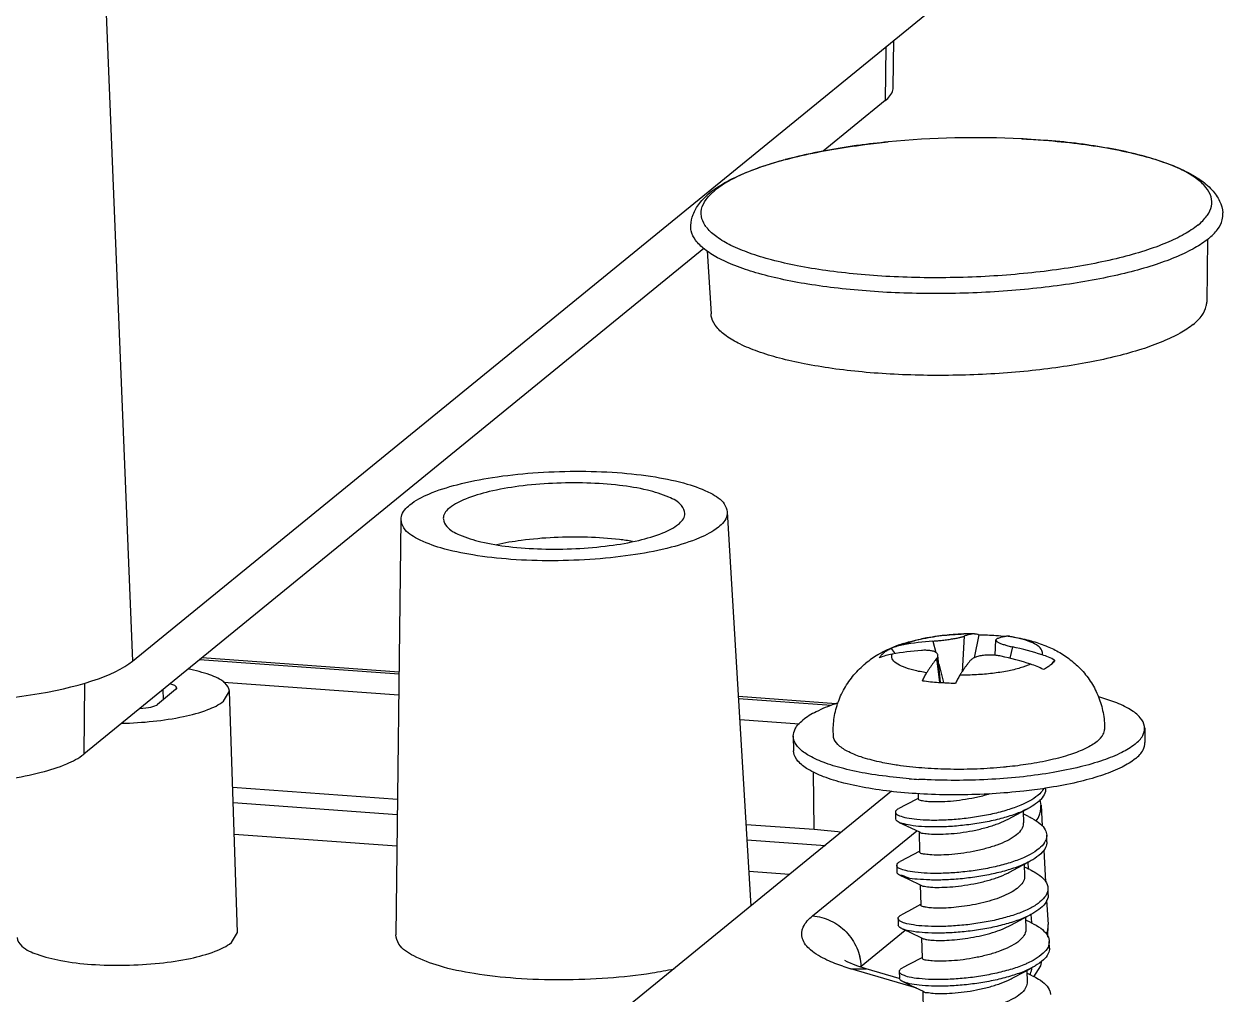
# Model space of a CAD drawing. Header units: millimetres. Extents: x 0 to 1787, y -410 to 0.
# Drawn here: x 1572.8 to 1596.68, y -359.61 to -340.28 of the extents above; entities that cross this region are included whole.
import ezdxf

# ---------------------------------------------------------------- set-up
doc = ezdxf.new("R2010")
doc.units = ezdxf.units.MM
doc.header["$MEASUREMENT"] = 0
doc.layers.get('0').update_dxf_attribs({"linetype": 'CONTINUOUS'})
doc.layers.add('3_ALL_AXES', color=7, linetype='CONTINUOUS')

# ---------------------------------------------------------------- blocks, each defined once
blk = doc.blocks.new('*U24')
at = {"color": 7, "linetype": 'Continuous'}
for p, q in [((-19.63, 73.634), (-18.611, 48.302)), ((-18.611, 48.302), (-2.652, 61.324)), ((-3.459, 59.736), (-3.447, 60.676)), ((-3.607, 60.545), (-3.619, 59.474)), ((-3.619, 59.474), (-4.857, 58.464)), ((-0.901, 58.713), (-0.902, 58.713)), ((2.8, 56.709), (2.784, 55.456)), ((-7.231, 56.526), (-19.577, 46.453)), ((-7.163, 56.477), (-7.087, 55.222)), ((-13.262, 51.129), (-13.367, 42.853)), ((-6.765, 51.283), (-6.293, 43.426)), ((-2.049, 48.801), (-2.088, 48.095)), ((-1.755, 48.832), (-1.847, 48.37)), ((-1.843, 48.849), (-1.83, 48.85)), ((-1.427, 48.422), (-1.414, 48.728)), ((-1.145, 48.8), (-1.182, 48.801)), ((-3.503, 48.56), (-3.44, 48.476)), ((-3.44, 48.476), (-3.423, 48.454)), ((-2.669, 48.705), (-2.611, 48.48)), ((-1.085, 48.59), (-1.135, 48.362)), ((-13.301, 48.044), (-17.274, 48.332)), ((-13.301, 48.087), (-17.226, 48.371)), ((-2.595, 48.355), (-2.541, 47.881)), ((-2.517, 47.88), (-2.569, 48.423)), ((-2.553, 48.253), (-2.456, 47.877)), ((-0.3, 48.25), (-0.27, 48.288)), ((-0.27, 48.288), (-0.241, 48.324)), ((-0.241, 48.324), (-0.266, 48.285)), ((-19.562, 47.866), (-19.577, 46.453)), ((-17.728, 47.773), (-17.75, 47.737)), ((-16.793, 47.884), (-13.306, 47.632)), ((-17.75, 47.737), (-18.108, 47.444)), ((-17.994, 47.538), (-17.996, 47.743)), ((-16.795, 47.508), (-16.678, 47.708)), ((-16.52, 42.901), (-16.678, 47.708)), ((-4.596, 47.457), (-6.543, 47.598)), ((-4.691, 47.421), (-6.541, 47.555)), ((-6.516, 47.141), (-5.325, 47.055)), ((-5.035, 44.948), (-5.048, 46.099)), ((-3.492, 45.712), (-19.097, 32.979)), ((-13.333, 45.548), (-16.615, 45.786)), ((-0.424, 45.762), (-0.425, 45.776)), ((-16.605, 45.489), (-13.336, 45.252)), ((-0.516, 45.429), (-0.532, 45.546)), ((-0.516, 45.433), (-0.491, 45.017)), ((-0.516, 45.429), (-0.516, 45.433)), ((-3.414, 45.294), (-3.411, 45.162)), ((-0.767, 45.212), (-0.873, 45.261)), ((-5.035, 44.948), (-6.39, 45.046)), ((-5.064, 43.231), (-2.987, 44.926)), ((-3.34, 45.092), (-3.196, 45.024)), ((-3.196, 45.024), (-2.922, 44.895)), ((-13.344, 44.619), (-16.584, 44.853)), ((-6.372, 44.748), (-4.811, 44.635)), ((-0.399, 44.704), (-0.402, 44.837)), ((-0.463, 44.541), (-0.426, 43.906)), ((-3.389, 44.237), (-3.386, 44.104)), ((-0.742, 44.154), (-0.848, 44.203)), ((-0.78, 44.311), (-0.77, 44.152)), ((-5.525, 44.053), (-6.334, 44.112)), ((-3.315, 44.034), (-3.171, 43.967)), ((-3.171, 43.967), (-2.897, 43.837)), ((-0.374, 43.647), (-0.377, 43.779)), ((-0.405, 43.543), (-0.376, 43.057)), ((-0.718, 43.255), (-0.709, 43.097)), ((-3.364, 43.179), (-3.361, 43.047)), ((-0.717, 43.096), (-0.822, 43.146)), ((-0.379, 42.805), (-0.377, 43.059)), ((-16.64, 42.697), (-16.52, 42.901)), ((-4.097, 42.226), (-3.219, 42.943)), ((-3.29, 42.977), (-3.145, 42.909)), ((-3.145, 42.909), (-2.872, 42.779)), ((-0.349, 42.589), (-0.352, 42.721)), ((-4.375, 42.315), (-4.422, 42.343)), ((-0.523, 42.231), (-0.498, 42.331)), ((-4.302, 42.174), (-3.999, 42.172)), ((-2.991, 41.79), (-4.302, 42.174)), ((-4.096, 42.204), (-4.097, 42.226)), ((-3.339, 41.979), (-3.999, 42.172)), ((-3.339, 42.121), (-3.336, 41.989)), ((-0.692, 42.038), (-0.797, 42.088)), ((-0.657, 42.017), (-0.523, 42.231)), ((-3.265, 41.919), (-3.12, 41.851)), ((-3.12, 41.851), (-2.847, 41.721))]:
    blk.add_line(p, q, dxfattribs=at)
for points in [[(-2.965, 45.57), (-3.209, 45.441), (-3.347, 45.368)], [(-1.168, 45.159), (-0.909, 45.298), (-0.771, 45.37)], [(-2.94, 44.513), (-3.184, 44.383), (-3.322, 44.31)], [(-1.143, 44.101), (-0.884, 44.24), (-0.746, 44.313)], [(-2.915, 43.455), (-3.158, 43.325), (-3.297, 43.252)], [(-1.118, 43.044), (-0.859, 43.182), (-0.721, 43.255)], [(-3.999, 42.172), (-4.182, 42.232), (-4.375, 42.315)], [(-2.89, 42.397), (-3.133, 42.267), (-3.272, 42.194)], [(-1.093, 41.986), (-0.834, 42.124), (-0.696, 42.197)]]:
    blk.add_lwpolyline(points, dxfattribs=at)
for centre, radius, start, end in [((-2.423, 45.598), 13.097, 99.0325, 100.3694), ((-2.199, 44.182), 14.531, 97.7247, 99.0283), ((-1.978, 42.486), 16.241, 95.5906, 97.6919), ((-1.806, 40.735), 18, 87.1217, 95.5939), ((-3.649, 50.997), 7.558, 105.0364, 107.4687), ((-3.229, 49.438), 9.173, 103.5262, 105.0455), ((-2.961, 48.319), 10.323, 101.8397, 103.5183), ((-2.633, 46.748), 11.928, 100.3703, 101.835), ((-3.929, 51.899), 6.613, 107.5028, 108.611), ((-5.955, 56.221), 1.827, 125.6105, 129.1721), ((2.214, 57.587), 0.705, 324.6132, 325.8416), ((-6.608, 57.386), 0.718, 216.9252, 218.9946), ((-1.93, 44.114), 4.732, 95.5211, 97.8979), ((-1.889, 43.704), 5.145, 93.7337, 95.5335), ((-1.869, 43.405), 5.444, 91.2676, 93.7401), ((-1.868, 43.383), 5.466, 89.7379, 91.2702), ((-1.797, 48.215), 0.636, 94.1534, 97.2417), ((-1.135, 48.164), 0.639, 94.1614, 97.6291), ((-1.692, 45.449), 3.391, 80.7292, 81.3438), ((-2.99, 47.506), 1.173, 115.9552, 116.1072), ((-2.999, 47.242), 1.411, 100.4031, 110.8953), ((-2.518, 43.208), 5.324, 94.0853, 100.4369), ((-2.29, 43.394), 5.324, 94.0853, 100.4369), ((-2.336, 42.786), 5.937, 71.9229, 77.8306), ((-3.227, 47.056), 1.411, 100.4031, 110.8953), ((-2.564, 42.6), 5.937, 71.9229, 77.8306), ((-1.246, 46.64), 1.688, 62.6103, 71.9214), ((-1.018, 46.826), 1.688, 62.6103, 71.9214), ((-1.042, 45.406), 0.522, 351.5754, 2.5228), ((-5.629, 36.582), 8.387, 82.2403, 85.9379), ((-0.741, 44.873), 0.347, 328.853, 332.7446), ((-5.11, 42.175), 1.014, 2.8994, 13.6298), ((-3.122, 46.217), 4.212, 251.3953, 253.7197), ((-3.451, 41.418), 1.035, 128.6581, 129.885), ((-2.012, 42.435), 1.337, 343.5672, 344.4149), ((-2.039, 42.442), 1.365, 344.4322, 349.6121)]:
    blk.add_arc(centre, radius, start, end, dxfattribs=at)
for centre, major_axis, ratio, start_param, end_param in [((-22.392, 48.577), (3.999, 0.094), 0.273565, -1.908449, -0.338338), ((-18.128, 47.764), (0.4, 0.009), 0.273435, -0.001728, 0.838961), ((-18.486, 47.472), (0.4, 0.009), 0.273461, -1.515573, -0.338309)]:
    blk.add_ellipse(centre, major_axis=major_axis, ratio=ratio, start_param=start_param, end_param=end_param, dxfattribs=at)
for points, start_tangent, end_tangent in [([(-3.619, 59.474), (-3.466, 59.683), (-3.462, 59.736)], (0.774806, 0.632199), (-0.039818, 0.999207)), ([(-7.019, 57.706), (-6.764, 57.864), (-6.338, 58.061), (-5.844, 58.231), (-5.289, 58.377), (-4.68, 58.499), (-4.028, 58.597), (-3.56, 58.65)], (0.812582, 0.582847), (0.99524, 0.097455)), ([(-0.901, 58.713), (-0.526, 58.69), (0.134, 58.626), (0.754, 58.537), (1.323, 58.421), (1.833, 58.279), (2.276, 58.108), (2.637, 57.908), (2.887, 57.694), (3.04, 57.469), (3.104, 57.238)], (0.998736, -0.050263), (0.096781, -0.995306)), ([(2.797, 57.191), (2.876, 57.369), (2.87, 57.559), (2.768, 57.744), (2.575, 57.922), (2.292, 58.09), (1.926, 58.243), (1.483, 58.379), (0.971, 58.496), (0.4, 58.592), (-0.219, 58.664), (-0.875, 58.711), (-0.901, 58.713)], (0.561411, 0.827537), (-0.998736, 0.050269)), ([(-6.04, 58.167), (-6.381, 58.039), (-6.736, 57.868), (-7.006, 57.687)], (-0.947605, -0.319446), (-0.774806, -0.632199)), ([(-7.491, 56.986), (-7.445, 57.204), (-7.32, 57.423), (-7.109, 57.637)], (0.049518, 0.998773), (0.774806, 0.632199)), ([(-7.183, 56.955), (-7.268, 57.12), (-7.275, 57.31), (-7.187, 57.5), (-7.087, 57.616)], (-0.600561, 0.799579), (0.7163, 0.697792)), ([(-7.087, 57.616), (-7.006, 57.687)], (0.7163, 0.697792), (0.774806, 0.632199)), ([(2.608, 56.992), (2.788, 57.179)], (0.774806, 0.632199), (0.579023, 0.815311)), ([(2.816, 56.721), (2.999, 56.907), (3.093, 57.097), (3.103, 57.238)], (0.774806, 0.632199), (-0.090553, 0.995892)), ([(2.816, 56.721), (2.548, 56.54), (2.199, 56.368), (1.775, 56.209), (1.282, 56.065), (0.73, 55.938), (0.129, 55.831), (-0.513, 55.745), (-1.183, 55.682), (-1.871, 55.643), (-2.564, 55.629), (-3.251, 55.639), (-3.919, 55.674), (-4.558, 55.734), (-5.157, 55.816), (-5.705, 55.92), (-6.193, 56.044), (-6.612, 56.186), (-6.956, 56.343), (-7.218, 56.513), (-7.395, 56.693), (-7.482, 56.879), (-7.491, 56.986)], (-0.774806, -0.632199), (0.047742, 0.99886)), ([(2.608, 56.992), (2.337, 56.811), (1.983, 56.64), (1.55, 56.482), (1.047, 56.34), (0.484, 56.217), (-0.129, 56.114), (-0.78, 56.035), (-1.458, 55.979), (-2.15, 55.949), (-2.843, 55.945), (-3.524, 55.967), (-4.18, 56.015), (-4.799, 56.087), (-5.37, 56.182), (-5.881, 56.299), (-6.324, 56.436), (-6.691, 56.589), (-6.973, 56.756), (-7.167, 56.934)], (-0.774806, -0.632199), (-0.629046, 0.777368)), ([(2.515, 55.014), (2.69, 55.196), (2.775, 55.381), (2.783, 55.456)], (0.774806, 0.632199), (0.009258, 0.999957)), ([(2.515, 55.014), (2.252, 54.839), (1.908, 54.673), (1.488, 54.52), (1, 54.382), (0.453, 54.262), (-0.142, 54.163), (-0.775, 54.085), (-1.433, 54.032), (-2.104, 54.003), (-2.777, 53.999), (-3.438, 54.02), (-4.075, 54.066), (-4.676, 54.136), (-5.23, 54.229), (-5.727, 54.342), (-6.157, 54.475), (-6.512, 54.624), (-6.787, 54.786), (-6.975, 54.959), (-7.073, 55.139), (-7.087, 55.222)], (-0.774806, -0.632199), (-0.058303, 0.998299)), ([(-13.085, 51.419), (-12.707, 51.635), (-12.144, 51.821), (-11.437, 51.965), (-10.633, 52.056), (-9.786, 52.089), (-8.955, 52.061), (-8.196, 51.974), (-7.561, 51.834), (-7.093, 51.651), (-6.824, 51.436), (-6.769, 51.282)], (0.774806, 0.632199), (0.100431, -0.994944)), ([(-7.608, 51.244), (-7.675, 51.405), (-7.929, 51.572), (-8.356, 51.711), (-8.911, 51.807), (-9.563, 51.854), (-10.243, 51.847), (-10.913, 51.788), (-11.503, 51.682), (-11.976, 51.535), (-12.289, 51.362)], (-0.028046, 0.999607), (-0.774806, -0.632199)), ([(-13.259, 51.129), (-13.254, 51.188), (-13.085, 51.419)], (-0.0397, 0.999212), (0.774806, 0.632199)), ([(-12.289, 51.362), (-12.418, 51.175), (-12.417, 51.131)], (-0.774806, -0.632199), (0.132111, -0.991235)), ([(-6.941, 50.975), (-7.32, 50.759), (-7.882, 50.573), (-8.59, 50.429), (-9.394, 50.338), (-10.241, 50.305), (-11.072, 50.333), (-11.831, 50.42), (-12.466, 50.56), (-12.934, 50.743), (-13.203, 50.958), (-13.259, 51.129)], (-0.774806, -0.632199), (-0.0397, 0.999212)), ([(-12.417, 51.131), (-12.351, 50.989), (-12.097, 50.822), (-11.67, 50.683), (-11.115, 50.587), (-10.463, 50.54), (-9.783, 50.547), (-9.114, 50.606), (-8.524, 50.712), (-8.05, 50.859), (-7.738, 51.032)], (0.132111, -0.991235), (0.774806, 0.632199)), ([(-7.738, 51.032), (-7.609, 51.219), (-7.608, 51.244)], (0.774806, 0.632199), (-0.028046, 0.999607)), ([(-6.769, 51.282), (-6.772, 51.206), (-6.941, 50.975)], (0.100431, -0.994944), (-0.774806, -0.632199)), ([(-11.354, 50.632), (-10.866, 50.716), (-10.212, 50.774), (-9.549, 50.78), (-8.913, 50.734), (-8.65, 50.698)], (0.977101, 0.212776), (0.98646, -0.164002)), ([(-2.58, 48.802), (-2.79, 48.767), (-3.048, 48.705), (-3.254, 48.63)], (-0.990444, -0.137919), (-0.911403, -0.411516)), ([(-2.669, 48.705), (-2.622, 48.708), (-2.574, 48.712), (-2.526, 48.717), (-2.477, 48.722), (-2.425, 48.729), (-2.373, 48.735), (-2.322, 48.743), (-2.273, 48.75), (-2.227, 48.758), (-2.185, 48.766), (-2.148, 48.773), (-2.117, 48.781), (-2.09, 48.788), (-2.067, 48.794), (-2.049, 48.801)], (0.997441, 0.071498), (0.930146, 0.36719)), ([(-1.878, 48.846), (-1.913, 48.84), (-1.948, 48.833), (-1.984, 48.823), (-2.017, 48.813), (-2.049, 48.801)], (-0.992037, -0.125945), (-0.930146, -0.36719)), ([(-1.83, 48.849), (-1.799, 48.846), (-1.755, 48.832)], (0.999976, -0.006981), (0.902241, -0.431232)), ([(-1.755, 48.832), (-1.413, 48.817), (-1.22, 48.8)], (0.999898, -0.014306), (0.993958, -0.109758)), ([(-1.387, 48.753), (-1.401, 48.746), (-1.41, 48.738), (-1.414, 48.73), (-1.414, 48.728)], (-0.930146, -0.36719), (-0.036504, -0.999334)), ([(-1.414, 48.728), (-1.413, 48.72), (-1.406, 48.709), (-1.394, 48.698), (-1.376, 48.685), (-1.352, 48.672), (-1.323, 48.659), (-1.29, 48.646), (-1.253, 48.634), (-1.214, 48.622), (-1.174, 48.611), (-1.131, 48.6), (-1.085, 48.59)], (-0.036504, -0.999334), (0.977582, -0.210556)), ([(-1.22, 48.797), (-1.251, 48.792), (-1.287, 48.785), (-1.322, 48.775), (-1.355, 48.765), (-1.387, 48.753)], (-0.991153, -0.132727), (-0.930146, -0.36719)), ([(-0.494, 48.43), (-0.498, 48.52), (-0.575, 48.606), (-0.719, 48.684), (-0.925, 48.75), (-1.146, 48.796)], (0.331469, 0.943466), (-0.986927, 0.16117)), ([(-3.65, 48.47), (-3.584, 48.516), (-3.506, 48.559)], (0.774806, 0.632199), (0.897971, 0.440055)), ([(-2.569, 48.423), (-2.57, 48.429), (-2.577, 48.447), (-2.589, 48.463), (-2.607, 48.478), (-2.631, 48.49), (-2.66, 48.501), (-2.694, 48.51), (-2.73, 48.516), (-2.768, 48.519), (-2.809, 48.521), (-2.852, 48.521), (-2.897, 48.518)], (-0.093448, 0.995624), (-0.997441, -0.071498)), ([(-3.731, 48.374), (-3.699, 48.422), (-3.65, 48.47)], (0.432012, 0.901868), (0.774806, 0.632199)), ([(-2.795, 48.073), (-3.051, 48.124), (-3.257, 48.19), (-3.402, 48.268), (-3.478, 48.354), (-3.482, 48.444)], (-0.988599, 0.150574), (0.331469, 0.943466)), ([(-2.595, 48.355), (-2.626, 48.315), (-2.659, 48.272), (-2.693, 48.225), (-2.728, 48.175), (-2.762, 48.124), (-2.795, 48.073)], (-0.626057, -0.779777), (-0.533348, -0.845896)), ([(-2.595, 48.355), (-2.581, 48.375), (-2.573, 48.394), (-2.569, 48.412), (-2.569, 48.423)], (0.626057, 0.779777), (-0.093448, 0.995624)), ([(-1.933, 48.308), (-1.965, 48.267), (-1.998, 48.224), (-2.032, 48.177), (-2.066, 48.127), (-2.1, 48.076), (-2.133, 48.025)], (-0.626057, -0.779777), (-0.533348, -0.845896)), ([(-0.722, 48.244), (-0.929, 48.169), (-1.186, 48.107), (-1.483, 48.061), (-1.803, 48.034), (-2.133, 48.025)], (-0.911403, -0.411516), (-0.99999, 0.004573)), ([(-1.313, 48.404), (-1.36, 48.413), (-1.408, 48.42), (-1.457, 48.424), (-1.506, 48.427), (-1.558, 48.427), (-1.61, 48.425), (-1.661, 48.42), (-1.71, 48.413), (-1.756, 48.403), (-1.798, 48.39), (-1.834, 48.376), (-1.866, 48.361), (-1.892, 48.345), (-1.915, 48.327), (-1.933, 48.308)], (-0.977582, 0.210556), (-0.626057, -0.779777)), ([(-0.266, 48.285), (-0.273, 48.276), (-0.322, 48.229)], (-0.61436, -0.789026), (-0.774806, -0.632199)), ([(-16.678, 47.708), (-16.771, 47.872), (-17.066, 48.031), (-17.502, 48.147)], (-0.069425, 0.997587), (-0.980513, 0.196456)), ([(-2.879, 47.915), (-2.839, 47.995), (-2.795, 48.073)], (0.414946, 0.909846), (0.533348, 0.845896)), ([(-2.133, 48.025), (-2.178, 47.947), (-2.217, 47.867)], (-0.533348, -0.845896), (-0.414946, -0.909846)), ([(-0.322, 48.229), (-0.388, 48.183), (-0.469, 48.138)], (-0.774806, -0.632199), (-0.899135, -0.437672)), ([(-2.879, 47.915), (-2.559, 47.882), (-2.217, 47.867)], (0.990464, -0.137771), (0.999898, -0.014306)), ([(-18.822, 47.067), (-18.199, 47.107), (-17.594, 47.201), (-17.111, 47.339), (-16.795, 47.508)], (0.999756, 0.022088), (0.774806, 0.632199)), ([(-23.3, 45.875), (-22.55, 45.849), (-21.787, 45.879), (-21.063, 45.961), (-20.426, 46.09), (-19.919, 46.258), (-19.577, 46.453)], (0.997394, -0.072152), (0.774806, 0.632199)), ([(-1.54, 45.658), (-1.65, 45.626), (-1.894, 45.57), (-2.143, 45.53), (-2.377, 45.507), (-2.587, 45.499), (-2.757, 45.504), (-2.879, 45.52), (-2.948, 45.544), (-2.956, 45.562)], (-0.955668, -0.294445), (-0.18242, 0.983221)), ([(-0.46, 45.769), (-0.542, 45.663), (-0.7, 45.544), (-0.86, 45.46)], (-0.466032, -0.884768), (-0.90939, -0.415944)), ([(-0.425, 45.762), (-0.429, 45.71), (-0.491, 45.584), (-0.623, 45.461), (-0.771, 45.37)], (0.029284, -0.999571), (-0.885178, -0.465253)), ([(-3.41, 45.295), (-3.406, 45.32), (-3.347, 45.368)], (-0.033943, 0.999424), (0.915154, 0.403105)), ([(-0.86, 45.46), (-0.917, 45.435), (-1.181, 45.34), (-1.481, 45.261), (-1.801, 45.2), (-2.128, 45.159), (-2.444, 45.137), (-2.736, 45.134), (-2.988, 45.149), (-3.19, 45.178), (-3.331, 45.219), (-3.404, 45.268), (-3.41, 45.295)], (-0.90939, -0.415944), (-0.033943, 0.999424)), ([(-0.771, 45.37), (-0.817, 45.347), (-1.064, 45.245), (-1.353, 45.159), (-1.669, 45.09), (-1.997, 45.041), (-2.322, 45.011), (-2.626, 45.001), (-2.897, 45.009), (-3.12, 45.034), (-3.284, 45.071), (-3.342, 45.09)], (-0.885178, -0.465253), (-0.908353, 0.418205)), ([(-3.342, 45.09), (-3.383, 45.117), (-3.41, 45.162)], (-0.908353, 0.418205), (-0.134957, 0.990852)), ([(-2.924, 44.892), (-2.864, 44.877), (-2.742, 44.861), (-2.572, 44.856), (-2.361, 44.864), (-2.127, 44.887), (-1.879, 44.927), (-1.635, 44.983), (-1.407, 45.054), (-1.204, 45.14), (-1.168, 45.159)], (0.791595, -0.611047), (0.880451, 0.474136)), ([(-0.767, 45.212), (-0.698, 45.177), (-0.532, 45.066), (-0.432, 44.946), (-0.403, 44.837)], (0.905796, -0.423714), (0.032169, -0.999482)), ([(-0.61, 45.118), (-0.547, 45.244), (-0.526, 45.329)], (0.559769, 0.828648), (0.147233, 0.989102)), ([(-0.924, 44.928), (-1.032, 44.824), (-1.193, 44.726), (-1.395, 44.64), (-1.623, 44.569), (-1.867, 44.513), (-2.115, 44.473), (-2.349, 44.449), (-2.56, 44.441), (-2.732, 44.446), (-2.854, 44.462), (-2.923, 44.486), (-2.931, 44.504)], (-0.601357, -0.79898), (-0.184882, 0.982761)), ([(-0.869, 45.081), (-0.872, 45.038), (-0.924, 44.928)], (0.029681, -0.999559), (-0.601357, -0.79898)), ([(-0.444, 44.694), (-0.555, 44.571), (-0.731, 44.455), (-0.837, 44.402)], (-0.516856, -0.856072), (-0.909379, -0.415969)), ([(-0.399, 44.704), (-0.424, 44.593), (-0.519, 44.468), (-0.681, 44.349), (-0.746, 44.312)], (0.014827, -0.99989), (-0.884688, -0.466184)), ([(-0.403, 44.837), (-0.403, 44.821), (-0.433, 44.715)], (0.032169, -0.999482), (-0.457532, -0.889193)), ([(-0.837, 44.402), (-0.962, 44.349), (-1.237, 44.258), (-1.544, 44.184), (-1.868, 44.129), (-2.193, 44.093), (-2.504, 44.077), (-2.786, 44.079), (-3.026, 44.098), (-3.211, 44.131), (-3.333, 44.174), (-3.387, 44.224), (-3.387, 44.236)], (-0.909379, -0.415969), (0.102679, 0.994715)), ([(-3.387, 44.236), (-3.369, 44.277), (-3.323, 44.312)], (0.102679, 0.994715), (0.902632, 0.430414)), ([(-0.746, 44.312), (-0.901, 44.24), (-1.169, 44.145), (-1.472, 44.067), (-1.796, 44.007), (-2.124, 43.967), (-2.441, 43.946), (-2.732, 43.945), (-2.982, 43.961), (-3.179, 43.992), (-3.314, 44.034), (-3.315, 44.034)], (-0.884688, -0.466184), (-0.926003, 0.377515)), ([(-3.315, 44.034), (-3.38, 44.083), (-3.382, 44.104)], (-0.926003, 0.377515), (0.042789, 0.999084)), ([(-2.899, 43.834), (-2.839, 43.819), (-2.716, 43.803), (-2.545, 43.798), (-2.334, 43.806), (-2.1, 43.83), (-1.852, 43.87), (-1.608, 43.926), (-1.38, 43.997), (-1.178, 44.083), (-1.143, 44.101)], (0.790455, -0.61252), (0.880452, 0.474135)), ([(-0.844, 44.023), (-0.847, 43.98), (-0.899, 43.871)], (0.029716, -0.999558), (-0.601357, -0.79898)), ([(-0.742, 44.154), (-0.62, 44.089), (-0.472, 43.975), (-0.392, 43.854), (-0.378, 43.779)], (0.906118, -0.423025), (0.0291, -0.999577)), ([(-0.899, 43.871), (-0.992, 43.777), (-1.129, 43.689), (-1.301, 43.609), (-1.498, 43.54), (-1.712, 43.483), (-1.933, 43.439), (-2.152, 43.408), (-2.358, 43.389), (-2.545, 43.383), (-2.699, 43.388)], (-0.601357, -0.79898), (-0.997567, 0.069709)), ([(-0.378, 43.779), (-0.382, 43.727), (-0.405, 43.662)], (0.0291, -0.999577), (-0.448924, -0.89357)), ([(-0.405, 43.662), (-0.444, 43.601), (-0.573, 43.479), (-0.765, 43.366), (-1.01, 43.264), (-1.296, 43.178), (-1.609, 43.109), (-1.935, 43.059), (-2.258, 43.029), (-2.562, 43.018), (-2.833, 43.025), (-3.059, 43.048)], (-0.448924, -0.89357), (-0.988661, 0.150163)), ([(-0.375, 43.647), (-0.377, 43.604), (-0.434, 43.477), (-0.561, 43.354), (-0.721, 43.255)], (0.032574, -0.999469), (-0.885167, -0.465274)), ([(-4.465, 42.225), (-4.78, 42.35), (-5.108, 42.554), (-5.267, 42.775), (-5.252, 43.005), (-5.064, 43.231)], (-0.947474, 0.319834), (0.774563, 0.632497)), ([(-5.064, 43.231), (-4.707, 43.134), (-4.398, 42.91), (-4.185, 42.592), (-4.125, 42.414)], (0.997394, -0.072152), (0.234589, -0.972095)), ([(-3.364, 43.179), (-3.364, 43.183), (-3.323, 43.237), (-3.297, 43.253)], (-0.099555, 0.995032), (0.871803, 0.489857)), ([(-0.721, 43.255), (-0.751, 43.239), (-0.995, 43.136), (-1.281, 43.049), (-1.596, 42.979), (-1.924, 42.928), (-2.249, 42.897), (-2.555, 42.886), (-2.829, 42.893), (-3.055, 42.916)], (-0.885167, -0.465274), (-0.988661, 0.150163)), ([(-2.699, 43.388), (-2.804, 43.4), (-2.875, 43.417), (-2.908, 43.438), (-2.908, 43.445)], (-0.997567, 0.069709), (0.160475, 0.98704)), ([(-3.059, 43.048), (-3.228, 43.085), (-3.332, 43.131), (-3.364, 43.179)], (-0.988661, 0.150163), (-0.099555, 0.995032)), ([(-3.291, 42.975), (-3.329, 42.999), (-3.361, 43.047)], (-0.901022, 0.433774), (-0.099555, 0.995032)), ([(-2.684, 42.745), (-2.53, 42.74), (-2.343, 42.746), (-2.136, 42.765), (-1.917, 42.796), (-1.696, 42.84), (-1.482, 42.897), (-1.286, 42.966), (-1.118, 43.044)], (0.997567, -0.069709), (0.880071, 0.474842)), ([(-0.717, 43.096), (-0.706, 43.091), (-0.522, 42.982), (-0.402, 42.863), (-0.353, 42.738), (-0.352, 42.721)], (0.905893, -0.423506), (0.014763, -0.999891)), ([(-0.382, 43.057), (-0.407, 42.868)], (0.050703, -0.998714), (-0.320419, -0.947276)), ([(-20.906, 42.797), (-20.81, 42.626), (-20.51, 42.464), (-20.033, 42.339), (-19.427, 42.264), (-18.752, 42.247), (-18.072, 42.288), (-17.455, 42.383), (-16.962, 42.525), (-16.64, 42.697)], (0.049186, -0.99879), (0.774806, 0.632199)), ([(-7.822, 42.168), (-8.262, 42.088), (-9.141, 41.989), (-10.066, 41.953), (-10.974, 41.984), (-11.803, 42.079), (-12.497, 42.231), (-13.008, 42.432), (-13.302, 42.666), (-13.363, 42.853)], (-0.979019, -0.203767), (-0.0397, 0.999212)), ([(-3.055, 42.916), (-3.225, 42.952), (-3.291, 42.975)], (-0.988661, 0.150163), (-0.901022, 0.433774)), ([(-0.874, 42.813), (-0.981, 42.709), (-1.143, 42.611), (-1.345, 42.525), (-1.573, 42.453), (-1.817, 42.398), (-2.065, 42.357), (-2.299, 42.334), (-2.51, 42.325), (-2.681, 42.331), (-2.804, 42.346), (-2.873, 42.37), (-2.881, 42.388)], (-0.601357, -0.79898), (-0.184916, 0.982754)), ([(-2.872, 42.778), (-2.86, 42.774), (-2.789, 42.757), (-2.684, 42.745)], (0.932935, -0.360046), (0.997567, -0.069709)), ([(-0.819, 42.966), (-0.822, 42.923), (-0.874, 42.813)], (0.029684, -0.999559), (-0.601357, -0.79898)), ([(-0.377, 42.609), (-0.473, 42.484), (-0.636, 42.364), (-0.785, 42.287)], (-0.418166, -0.908371), (-0.909418, -0.415883)), ([(-0.349, 42.589), (-0.374, 42.477), (-0.47, 42.351), (-0.633, 42.232), (-0.696, 42.197)], (0.014763, -0.999891), (-0.884674, -0.46621)), ([(-0.352, 42.721), (-0.377, 42.609)], (0.014763, -0.999891), (-0.418166, -0.908371)), ([(-0.785, 42.287), (-0.858, 42.255), (-1.128, 42.16), (-1.434, 42.082), (-1.759, 42.022), (-2.089, 41.982), (-2.406, 41.963), (-2.697, 41.962), (-2.945, 41.979), (-3.14, 42.01), (-3.272, 42.053), (-3.334, 42.103), (-3.336, 42.121)], (-0.909418, -0.415883), (0.076491, 0.99707)), ([(-3.336, 42.121), (-3.324, 42.157), (-3.273, 42.197)], (0.076491, 0.99707), (0.913704, 0.40638)), ([(-0.696, 42.197), (-0.855, 42.123), (-1.125, 42.028), (-1.431, 41.949), (-1.756, 41.89), (-2.086, 41.85), (-2.403, 41.83), (-2.694, 41.83), (-2.942, 41.847), (-3.137, 41.878), (-3.265, 41.919)], (-0.884674, -0.46621), (-0.918404, 0.395643)), ([(-0.692, 42.038), (-0.566, 41.971), (-0.418, 41.856), (-0.34, 41.732), (-0.328, 41.663)], (0.906123, -0.423014), (0.026396, -0.999652)), ([(-3.265, 41.919), (-3.269, 41.921), (-3.331, 41.971), (-3.333, 41.989)], (-0.918404, 0.395643), (0.076491, 0.99707)), ([(-2.849, 41.718), (-2.788, 41.703), (-2.666, 41.688), (-2.495, 41.682), (-2.284, 41.691), (-2.049, 41.714), (-1.802, 41.755), (-1.558, 41.81), (-1.33, 41.882), (-1.127, 41.968), (-1.093, 41.986)], (0.790436, -0.612544), (0.880452, 0.474135)), ([(-0.794, 41.908), (-0.797, 41.865), (-0.848, 41.755)], (0.029717, -0.999558), (-0.601357, -0.79898)), ([(-0.848, 41.755), (-0.956, 41.651), (-1.116, 41.554), (-1.318, 41.468), (-1.546, 41.396), (-1.79, 41.34), (-2.037, 41.3), (-2.272, 41.276), (-2.484, 41.268), (-2.656, 41.273), (-2.778, 41.289), (-2.848, 41.312), (-2.856, 41.33)], (-0.601357, -0.79898), (-0.185275, 0.982687))]:
    blk.add_spline(points, degree=3, dxfattribs=dict(at, start_tangent=start_tangent, end_tangent=end_tangent))
at = {"layer": '3_ALL_AXES', "color": 7, "linetype": 'Continuous'}
for p, q in [((-5.451, 46.807), (-5.444, 46.518)), ((1.548, 46.973), (1.554, 46.684)), ((-2.963, 45.667), (-2.96, 45.561)), ((-0.874, 45.316), (-0.868, 45.081)), ((-2.945, 44.905), (-2.935, 44.503)), ((-0.849, 44.258), (-0.843, 44.023)), ((-2.92, 43.848), (-2.91, 43.445)), ((-0.824, 43.2), (-0.818, 42.966)), ((-2.895, 42.79), (-2.885, 42.387)), ((-0.799, 42.143), (-0.793, 41.908)), ((-2.87, 41.732), (-2.86, 41.33))]:
    blk.add_line(p, q, dxfattribs=at)
for centre, radius, start, end in [((-1.865, 43.225), 5.625, 90.1512, 91.8911), ((-2.653, 46.561), 2.175, 117.5662, 120.0717), ((-2.569, 46.398), 2.358, 113.3529, 117.5401), ((-2.498, 46.238), 2.533, 112.1786, 113.3866), ((-2.408, 46.01), 2.778, 107.9014, 112.1271), ((-2.748, 46.717), 1.992, 120.7999, 129.1337), ((-2.687, 46.62), 2.107, 120.0827, 120.8715), ((-2.299, 56.916), 10.985, 265.5984, 266.6149)]:
    blk.add_arc(centre, radius, start, end, dxfattribs=at)
for points, start_tangent, end_tangent in [([(-3.262, 48.654), (-3.116, 48.697), (-2.709, 48.784), (-2.286, 48.834), (-2.051, 48.847)], (0.951292, 0.30829), (0.999454, 0.033028)), ([(-1.145, 48.8), (-1.059, 48.786), (-0.713, 48.71), (-0.423, 48.612), (-0.172, 48.492), (0.067, 48.334), (0.294, 48.126), (0.487, 47.873), (0.629, 47.593), (0.719, 47.284), (0.748, 46.946)], (0.989456, -0.144835), (-0.015292, -0.999883)), ([(-4.65, 46.818), (-4.64, 47.141), (-4.566, 47.459), (-4.432, 47.76), (-4.241, 48.032), (-4.005, 48.262)], (-0.062646, 0.998036), (0.774806, 0.632199)), ([(1.547, 46.973), (1.545, 47.003), (1.461, 47.176), (1.261, 47.34), (0.952, 47.488), (0.632, 47.592)], (-0.006877, 0.999976), (-0.963828, 0.266524)), ([(-4.564, 47.469), (-4.625, 47.449), (-4.994, 47.296), (-5.26, 47.129)], (-0.949882, -0.31261), (-0.774806, -0.632199)), ([(-5.45, 46.807), (-5.413, 46.954), (-5.26, 47.129)], (-0.006877, 0.999976), (0.774806, 0.632199)), ([(-3.142, 45.963), (-3.392, 45.986), (-3.953, 46.061), (-4.446, 46.164), (-4.855, 46.292), (-5.164, 46.44), (-5.364, 46.604), (-5.448, 46.777), (-5.45, 46.807)], (-0.997044, 0.076829), (-0.006877, 0.999976)), ([(-3.432, 46.24), (-3.741, 46.298), (-4.1, 46.396), (-4.378, 46.513), (-4.562, 46.645), (-4.646, 46.786), (-4.65, 46.818)], (-0.987811, 0.155655), (-0.038447, 0.999261)), ([(0.601, 46.705), (0.723, 46.849), (0.747, 46.946)], (0.774806, 0.632199), (0.03297, 0.999456)), ([(1.357, 46.65), (1.51, 46.825), (1.547, 46.973)], (0.774806, 0.632199), (-0.006877, 0.999976)), ([(1.357, 46.65), (1.091, 46.484), (0.722, 46.331), (0.261, 46.197), (-0.275, 46.086), (-0.868, 46.003), (-1.497, 45.951), (-2.143, 45.93), (-2.781, 45.942), (-2.947, 45.95)], (-0.774806, -0.632199), (-0.99825, 0.059129)), ([(0.601, 46.705), (0.38, 46.569), (0.07, 46.445), (-0.318, 46.338), (-0.769, 46.252), (-1.191, 46.198)], (-0.774806, -0.632199), (-0.994817, -0.101686)), ([(1.364, 46.362), (1.517, 46.537), (1.554, 46.684)], (0.774806, 0.632199), (-0.006877, 0.999976)), ([(-0.426, 45.772), (-0.861, 45.715), (-1.49, 45.662), (-2.136, 45.641), (-2.774, 45.653), (-3.385, 45.697), (-3.946, 45.772), (-4.44, 45.875), (-4.848, 46.003), (-5.157, 46.152), (-5.357, 46.315), (-5.441, 46.488), (-5.443, 46.518)], (-0.988373, -0.15205), (-0.006877, 0.999976)), ([(1.364, 46.362), (1.098, 46.195), (0.728, 46.042), (0.268, 45.908), (-0.268, 45.798), (-0.426, 45.772)], (-0.774806, -0.632199), (-0.988373, -0.15205)), ([(-1.191, 46.198), (-1.265, 46.191), (-1.787, 46.156), (-2.316, 46.15), (-2.831, 46.172), (-3.312, 46.222), (-3.432, 46.24)], (-0.994817, -0.101686), (-0.987811, 0.155655))]:
    blk.add_spline(points, degree=3, dxfattribs=dict(at, start_tangent=start_tangent, end_tangent=end_tangent))

msp = doc.modelspace()

# ---------------------------------------------------------------- block references
msp.add_blockref('*U24', (1593.57, -401.279))

doc.saveas('drawing.dxf')
